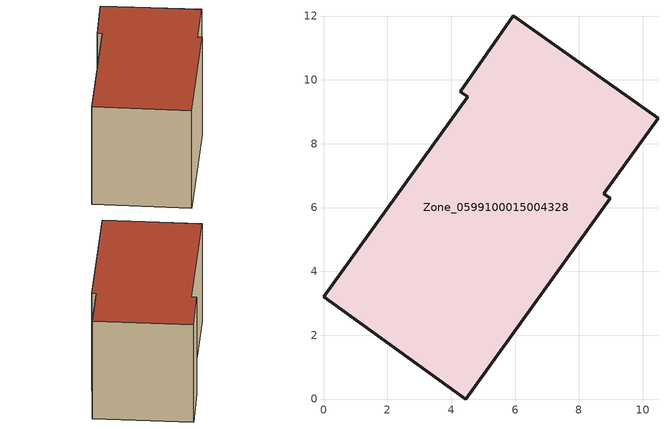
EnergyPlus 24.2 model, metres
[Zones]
Zone_0599100015004328
 floor ground (C_G): 4.29,9.62 5.95,12 10.48,8.79 8.78,6.43 8.98,6.29 4.45,0 0,3.21 4.51,9.47 z2.54
 wall outside (C_F): 4.45,0 8.98,6.29 8.78,6.43 10.48,8.79 5.95,12 4.29,9.62 4.51,9.47 0,3.21 4.45,0 z2.54:8.76
 roof outside (C_R): 10.48,8.79 5.95,12 4.29,9.62 4.51,9.47 0,3.21 4.45,0 8.98,6.29 8.78,6.43 z8.76
[BUILDING]
Pand.0599100015004328: North Axis=0; Terrain=City; Loads Convergence Tolerance Value=0.04; Temperature Convergence Tolerance Value=0.4; Solar Distribution=FullExterior; Maximum Number of Warmup Days=25; Minimum Number of Warmup Days=1
[Site:Location]
Rotterdam.The.Hague.AP_ZH_NLD Design_Conditions: Latitude=51.96; Longitude=4.45; Time Zone=1; Elevation=-4.5
[SITE:GROUNDTEMPERATURE:BUILDINGSURFACE]
18, 18, 18, 18, 18, 18, 18, 18, 18, 18, 18, 18
[MATERIAL] Thermal Absorptance=0.9; Solar Absorptance=0.7; Visible Absorptance=0.7
Name | Roughness | Thickness | Conductivity | Density | Specific Heat
G.TI.1946 | MediumSmooth | 0.15 | 1 | 540 | 1210
F.TI.1946 | Rough | 0.3 | 0.857143 | 1920 | 840
R.TI.1946 | MediumRough | 0.2 | 0.1 | 1500 | 1000
[CONSTRUCTION]
C_G: G.TI.1946
C_F: F.TI.1946
C_R: R.TI.1946
[ZONE]
Zone_0599100015004328: Type=1; Multiplier=1; Ceiling Height=Autocalculate; Volume=Autocalculate; Floor Area=autocalculate; Part of Total Floor Area=Yes
[ZONEINFILTRATION:DESIGNFLOWRATE]
Infil_Zone_0599100015004328: Zone or ZoneList or Space or SpaceList=Zone_0599100015004328; Schedule=AlwaysOn; Design Flow Rate Calculation Method=Flow/Area; Flow Rate per Floor Area=0.003; Constant Term Coefficient=1; Temperature Term Coefficient=0; Velocity Term Coefficient=0; Velocity Squared Term Coefficient=0
[HVACTEMPLATE:ZONE:IDEALLOADSAIRSYSTEM]
Zone_0599100015004328: Maximum Heating Supply Air Temperature=50; Minimum Cooling Supply Air Temperature=13; Maximum Heating Supply Air Humidity Ratio=0.0156; Minimum Cooling Supply Air Humidity Ratio=0.0077; Heating Limit=NoLimit; Cooling Limit=NoLimit; Dehumidification Control Type=ConstantSensibleHeatRatio; Cooling Sensible Heat Ratio=0.7; Dehumidification Setpoint=60; Humidification Control Type=None; Humidification Setpoint=30; Outdoor Air Method=None; Outdoor Air Flow Rate per Person=0.00944; Outdoor Air Flow Rate per Zone Floor Area=0; Outdoor Air Flow Rate per Zone=0; Demand Controlled Ventilation Type=None; Outdoor Air Economizer Type=NoEconomizer; Heat Recovery Type=None; Sensible Heat Recovery Effectiveness=0.7; Latent Heat Recovery Effectiveness=0.65
[ZONECONTROL:THERMOSTAT]
ThermostatControl_Zone_0599100015004328: Zone or ZoneList=Zone_0599100015004328; Control Type Schedule=DualSetpointControlType; Control 1=Thermostat_Zone_0599100015004328; Temperature Difference Between Cutout And Setpoint=0
[THERMOSTATSETPOINT:DUALSETPOINT]
Thermostat_Zone_0599100015004328: Heating Setpoint Temperature Schedule=HeatingSetpoint_Zone_0599100015004328; Cooling Setpoint Temperature Schedule=CoolingSetpoint_Zone_0599100015004328
[SCHEDULE:COMPACT]
HeatingSetpoint_Zone_0599100015004328: Through: 12/31, For: AllDays, Until: 24:00, 21
CoolingSetpoint_Zone_0599100015004328: Through: 12/31, For: AllDays, Until: 24:00, 24
DualSetpointControlType: Through: 12/31, For: AllDays, Until: 24:00, 4
AlwaysOn: Through: 12/31, For: AllDays, Until: 24:00, 1
